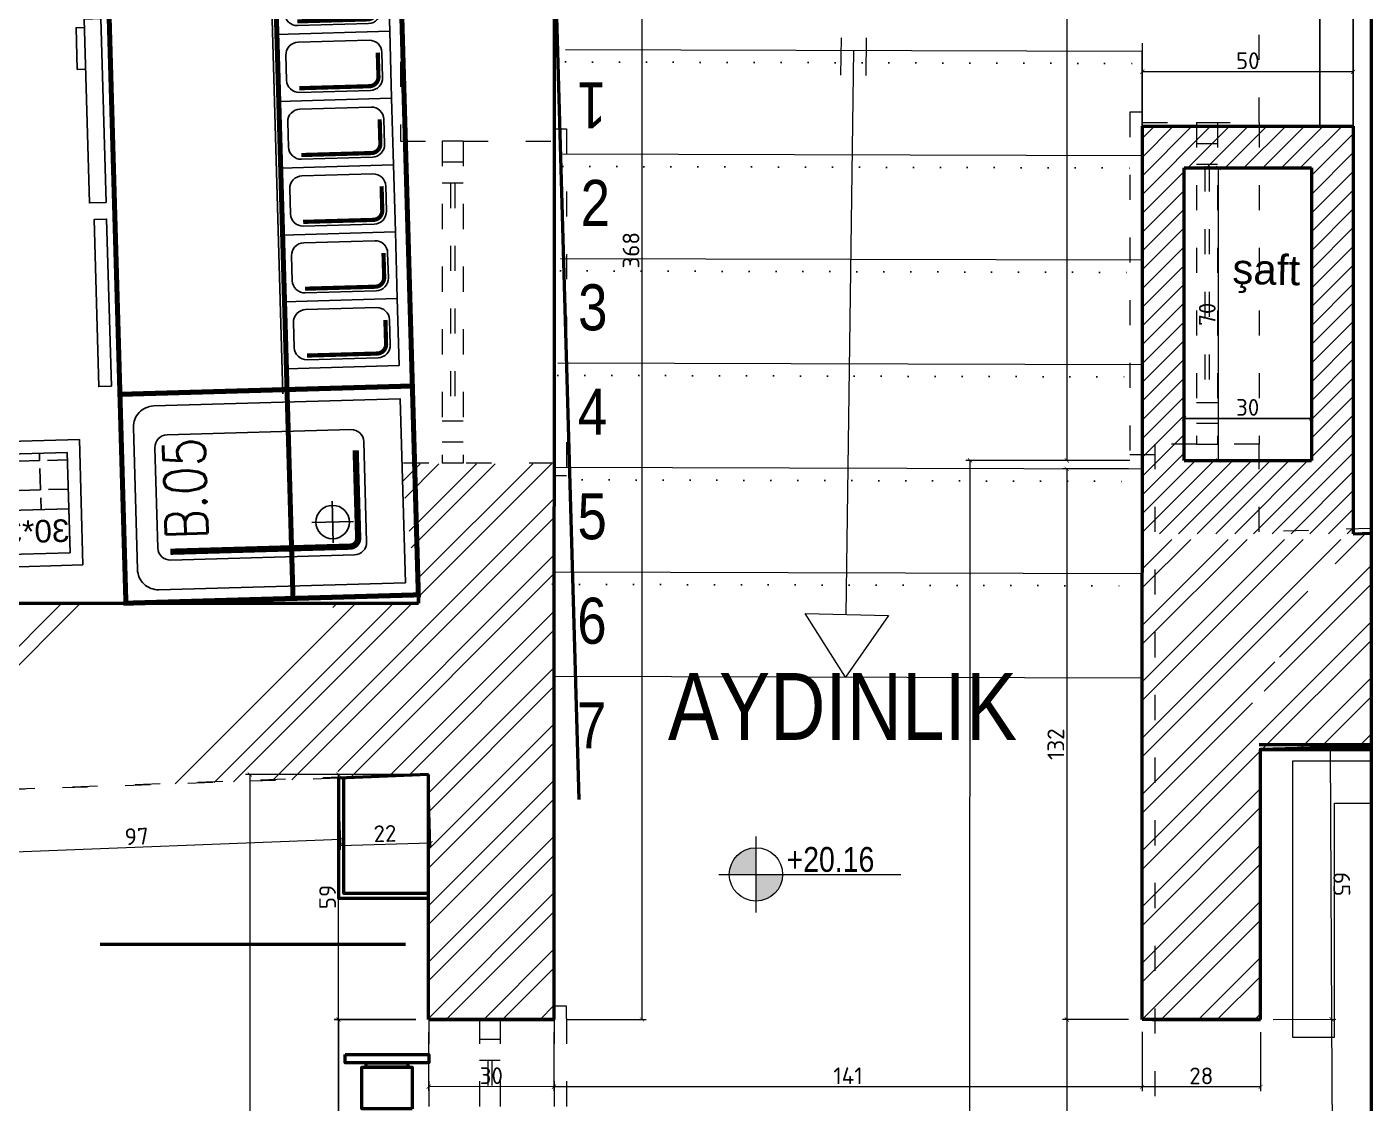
# Model space of a CAD drawing. Header units: inches. Extents: x -10121 to 9010, y 58067 to 62726.
# Drawn here: x -1639.7 to -1318, y 61288.9 to 61546.5 of the extents above; entities that cross this region are included whole.
import ezdxf
from ezdxf.enums import TextEntityAlignment as Align

# ---------------------------------------------------------------- set-up
doc = ezdxf.new("R2010")
doc.units = ezdxf.units.IN
for name, pattern in [('ACAD_ISO03W100', [30, 12, -18]), ('DOT', [6.35, 0, -6.35]), ('HIDDEN', [9.525, 6.35, -3.175])]:
    doc.linetypes.add(name, pattern=pattern)
for name, color, linetype in [('-DWG_ANA', 7, 'Continuous'), ('-DWG_ANA_1', 7, 'Continuous'), ('-DWG_DETAY1', 7, 'Continuous'), ('-DWG_DETAY2', 7, 'Continuous'), ('Kıtc-002 Çizgi', 7, 'Continuous'), ('Kıtc-028 Yer Izgarası', 252, 'Continuous'), ('NO', 7, 'Continuous'), ('NO-C', 7, 'Continuous'), ('PLAN', 9, 'Continuous')]:
    doc.layers.add(name, color=color, linetype=linetype)
for name, color, linetype, lineweight in [('A-DUVAR 0.20', 41, 'Continuous', 20), ('A-DUVAR 0.50', 40, 'Continuous', 50), ('A-MERDİ 0.18', 24, 'Continuous', 18), ('A-YAZI 0.09', 41, 'Continuous', 9), ('Auto-Duvar', 193, 'Continuous', 25), ('Auto-Olcu', 33, 'Continuous', 15), ('Auto-Silik', 251, 'Continuous', 5), ('Auto-Silik_Cizgiler', 47, 'Continuous', 9), ('Auto-SilikCizgiler', 251, 'Continuous', 9), ('Auto-Tefris', 32, 'Continuous', 9), ('IZLER', 62, 'DOT', 25), ('OLCU+KOT', 70, 'Continuous', 20), ('TEXT', 142, 'Continuous', 20)]:
    doc.layers.add(name, color=color, linetype=linetype, lineweight=lineweight)
doc.styles.add('1-20', font='isocpeur.ttf', dxfattribs={"height": 4})
doc.styles.add('ROMANS', font='romans.shx', dxfattribs={"width": 0.8})
doc.styles.get("Standard").update_dxf_attribs({"font": 'arial.ttf'})
doc.styles.add('STYLE1', font='technic_.ttf')
doc.linetypes.add('BATTING', pattern='A,0.0001,-0.1,[134,ltypeshp.shx,S=0.1,R=0,X=-0.1,Y=0],-0.2,[134,ltypeshp.shx,S=0.1,R=180,X=0.1,Y=0],-0.1', length=0.4001)
doc.dimstyles.new('ölçü 1_20', dxfattribs={"dimtxt": 4, "dimasz": 1, "dimexe": 1, "dimexo": 3, "dimtad": 1, "dimdec": 0, "dimtxsty": '1-20', "dimblk": 'ARCHTICK', "dimcen": 1.5, "dimclrd": 256, "dimclre": 256, "dimclrt": 256, "dimadec": 0, "dimazin": 0, "dimtfac": 1, "dimtdec": 0, "dimtmove": 0, "dimatfit": 3, "dimldrblk": 'ARCHTICK', "dimfxl": 1, "dimlwd": -1, "dimlwe": -1, "dimarcsym": 0})

# ---------------------------------------------------------------- blocks, each defined once
blk = doc.blocks.new('_ARCHTICK')
at = {"color": 0, "linetype": 'ByBlock', "const_width": 0.15}
blk.add_lwpolyline([(-0.5, -0.5), (0.5, 0.5)], dxfattribs=at)
blk = doc.blocks.new('*D89')
at = {"layer": 'Auto-Olcu', "ltscale": 5, "transparency": 16777216}
for p, q in [((-1359.79, 61512.69), (-1353.61, 61512.69)), ((-1354.61, 61512.69), (-1354.61, 61442.69)), ((-1359.8, 61442.69), (-1353.61, 61442.69))]:
    blk.add_line(p, q, dxfattribs=at)
at = {"layer": 'DEFPOINTS', "color": 0, "ltscale": 5, "transparency": 16777216}
for p in [(-1362.79, 61512.69, 0.43), (-1362.8, 61442.69, 0), (-1354.61, 61442.69)]:
    blk.add_point(p, dxfattribs=at)
at = {"layer": 'Auto-Olcu', "ltscale": 5, "transparency": 16777216}
for p, rotation in [((-1354.61, 61512.69), 89.99215612294563), ((-1354.61, 61442.69), 269.9921561229456)]:
    blk.add_blockref('_ARCHTICK', p, dxfattribs=dict(at, rotation=rotation))
at = {"layer": 'Auto-Olcu', "ltscale": 5, "transparency": 16777216, "insert": (-1357.24, 61477.69), "char_height": 4, "attachment_point": 5, "rotation": 89.9922, "style": '1-20'}
blk.add_mtext('70', dxfattribs=at)
blk = doc.blocks.new('*D131')
at = {"layer": 'Auto-Olcu', "ltscale": 5, "transparency": 16777216}
for p, q in [((-1341.8, 61373.5), (-1326.84, 61373.58)), ((-1327.84, 61373.57), (-1327.51, 61309.01)), ((-1341.48, 61308.94), (-1326.51, 61309.01))]:
    blk.add_line(p, q, dxfattribs=at)
at = {"layer": 'DEFPOINTS', "color": 0, "ltscale": 5, "transparency": 16777216}
for p in [(-1344.8, 61373.49), (-1344.48, 61308.92), (-1327.51, 61309.01)]:
    blk.add_point(p, dxfattribs=at)
at = {"layer": 'Auto-Olcu', "ltscale": 5, "transparency": 16777216}
for p, rotation in [((-1327.84, 61373.57), 90.28852393829712), ((-1327.51, 61309.01), 270.2885239382971)]:
    blk.add_blockref('_ARCHTICK', p, dxfattribs=dict(at, rotation=rotation))
at = {"layer": 'Auto-Olcu', "ltscale": 5, "transparency": 16777216, "insert": (-1325.05, 61341.3), "char_height": 4, "attachment_point": 5, "rotation": 270.2885, "style": '1-20'}
blk.add_mtext('65', dxfattribs=at)
blk = doc.blocks.new('*D132')
at = {"layer": 'Auto-Olcu', "ltscale": 5, "transparency": 16777216}
for p, q in [((-1341.48, 61308.94), (-1326.51, 61309.01)), ((-1327.51, 61309.01), (-1324.82, 60773.62)), ((-1341.48, 60773.53), (-1323.82, 60773.62))]:
    blk.add_line(p, q, dxfattribs=at)
at = {"layer": 'DEFPOINTS', "color": 0, "ltscale": 5, "transparency": 16777216}
for p in [(-1344.48, 61308.92), (-1344.48, 60773.52), (-1324.82, 60773.62)]:
    blk.add_point(p, dxfattribs=at)
at = {"layer": 'Auto-Olcu', "ltscale": 5, "transparency": 16777216}
for p, rotation in [((-1327.51, 61309.01), 90.28852393795597), ((-1324.82, 60773.62), 270.288523937956)]:
    blk.add_blockref('_ARCHTICK', p, dxfattribs=dict(at, rotation=rotation))
at = {"layer": 'Auto-Olcu', "ltscale": 5, "transparency": 16777216, "insert": (-1323.54, 61041.33), "char_height": 4, "attachment_point": 5, "rotation": 270.2885, "style": '1-20'}
blk.add_mtext('535', dxfattribs=at)
blk = doc.blocks.new('*D134')
at = {"layer": 'Auto-Olcu', "ltscale": 5, "transparency": 16777216}
for p, q in [((-1376.06, 61440.67), (-1391.85, 61440.67)), ((-1390.85, 61440.67), (-1390.85, 61308.92)), ((-1376.07, 61308.92), (-1391.85, 61308.92))]:
    blk.add_line(p, q, dxfattribs=at)
at = {"layer": 'DEFPOINTS', "color": 0, "ltscale": 5, "transparency": 16777216}
for p in [(-1373.06, 61440.67), (-1390.85, 61308.92), (-1373.07, 61308.92)]:
    blk.add_point(p, dxfattribs=at)
at = {"layer": 'Auto-Olcu', "ltscale": 5, "transparency": 16777216}
for p, rotation in [((-1390.85, 61440.67), 89.99893889221205), ((-1390.85, 61308.92), 269.998938892212)]:
    blk.add_blockref('_ARCHTICK', p, dxfattribs=dict(at, rotation=rotation))
at = {"layer": 'Auto-Olcu', "ltscale": 5, "transparency": 16777216, "insert": (-1393.47, 61374.8), "char_height": 4, "attachment_point": 5, "rotation": 89.9989, "style": '1-20'}
blk.add_mtext('132', dxfattribs=at)
blk = doc.blocks.new('*D135')
at = {"layer": 'Auto-Olcu', "ltscale": 5, "transparency": 16777216}
for p, q in [((-1376.07, 61308.92), (-1391.85, 61308.92)), ((-1390.85, 61308.92), (-1390.86, 60773.52)), ((-1375.84, 60773.52), (-1391.86, 60773.52))]:
    blk.add_line(p, q, dxfattribs=at)
at = {"layer": 'DEFPOINTS', "color": 0, "ltscale": 5, "transparency": 16777216}
for p in [(-1373.07, 61308.92), (-1390.86, 60773.52), (-1372.84, 60773.52)]:
    blk.add_point(p, dxfattribs=at)
at = {"layer": 'Auto-Olcu', "ltscale": 5, "transparency": 16777216}
for p, rotation in [((-1390.85, 61308.92), 89.99893889275977), ((-1390.86, 60773.52), 269.9989388927598)]:
    blk.add_blockref('_ARCHTICK', p, dxfattribs=dict(at, rotation=rotation))
at = {"layer": 'Auto-Olcu', "ltscale": 5, "transparency": 16777216, "insert": (-1393.48, 61041.22), "char_height": 4, "attachment_point": 5, "rotation": 89.9989, "style": '1-20'}
blk.add_mtext('535', dxfattribs=at)
blk = doc.blocks.new('*D137')
at = {"layer": 'Auto-Olcu', "ltscale": 5, "transparency": 16777216}
for p, q in [((-1375.8, 61442.69), (-1415, 61442.7)), ((-1414.04, 60716.36), (-1414, 61442.7)), ((-1375.84, 60716.36), (-1415.04, 60716.36))]:
    blk.add_line(p, q, dxfattribs=at)
at = {"layer": 'DEFPOINTS', "color": 0, "ltscale": 5, "transparency": 16777216}
for p in [(-1414, 61442.7), (-1372.8, 61442.69), (-1372.84, 60716.36)]:
    blk.add_point(p, dxfattribs=at)
at = {"layer": 'Auto-Olcu', "ltscale": 5, "transparency": 16777216}
for p, rotation in [((-1414, 61442.7), 89.99695626292811), ((-1414.04, 60716.36), 269.9969562629281)]:
    blk.add_blockref('_ARCHTICK', p, dxfattribs=dict(at, rotation=rotation))
at = {"layer": 'Auto-Olcu', "ltscale": 5, "transparency": 16777216, "insert": (-1416.64, 61079.53), "char_height": 4, "attachment_point": 5, "rotation": 89.997, "style": '1-20'}
blk.add_mtext('726', dxfattribs=at)
blk = doc.blocks.new('*D138')
at = {"layer": 'Auto-Olcu', "ltscale": 5, "transparency": 16777216}
for p, q in [((-1372.84, 61305.93), (-1372.84, 61291.8)), ((-1344.48, 61305.92), (-1344.48, 61291.79)), ((-1344.48, 61292.79), (-1372.84, 61292.8))]:
    blk.add_line(p, q, dxfattribs=at)
at = {"layer": 'DEFPOINTS', "color": 0, "ltscale": 5, "transparency": 16777216}
for p in [(-1372.84, 61308.93), (-1344.48, 61308.92), (-1372.84, 61292.8)]:
    blk.add_point(p, dxfattribs=at)
at = {"layer": 'Auto-Olcu', "ltscale": 5, "transparency": 16777216}
for p, rotation in [((-1372.84, 61292.8), 179.9834468725655), ((-1344.48, 61292.79), 359.9834468725655)]:
    blk.add_blockref('_ARCHTICK', p, dxfattribs=dict(at, rotation=rotation))
at = {"layer": 'Auto-Olcu', "ltscale": 5, "transparency": 16777216, "insert": (-1358.66, 61295.42), "char_height": 4, "attachment_point": 5, "rotation": 359.9834, "style": '1-20'}
blk.add_mtext('28', dxfattribs=at)
blk = doc.blocks.new('*D139')
at = {"layer": 'Auto-Olcu', "ltscale": 5, "transparency": 16777216}
for p, q in [((-1513.54, 61305.92), (-1513.54, 61291.84)), ((-1372.84, 61305.93), (-1372.84, 61291.8)), ((-1372.84, 61292.8), (-1513.54, 61292.84))]:
    blk.add_line(p, q, dxfattribs=at)
at = {"layer": 'DEFPOINTS', "color": 0, "ltscale": 5, "transparency": 16777216}
for p in [(-1513.54, 61308.92), (-1372.84, 61308.93), (-1513.54, 61292.84)]:
    blk.add_point(p, dxfattribs=at)
at = {"layer": 'Auto-Olcu', "ltscale": 5, "transparency": 16777216}
for p, rotation in [((-1513.54, 61292.84), 179.9834468720648), ((-1372.84, 61292.8), 359.9834468720648)]:
    blk.add_blockref('_ARCHTICK', p, dxfattribs=dict(at, rotation=rotation))
at = {"layer": 'Auto-Olcu', "ltscale": 5, "transparency": 16777216, "insert": (-1443.19, 61295.45), "char_height": 4, "attachment_point": 5, "rotation": 359.9834, "style": '1-20'}
blk.add_mtext('141', dxfattribs=at)
blk = doc.blocks.new('*D140')
at = {"layer": 'Auto-Olcu', "ltscale": 5, "transparency": 16777216}
for p, q in [((-1543.54, 61305.92), (-1543.54, 61291.85)), ((-1513.54, 61305.92), (-1513.54, 61291.84)), ((-1513.54, 61292.84), (-1543.54, 61292.85))]:
    blk.add_line(p, q, dxfattribs=at)
at = {"layer": 'DEFPOINTS', "color": 0, "ltscale": 5, "transparency": 16777216}
for p in [(-1543.54, 61308.92), (-1513.54, 61308.92), (-1543.54, 61292.85)]:
    blk.add_point(p, dxfattribs=at)
at = {"layer": 'Auto-Olcu', "ltscale": 5, "transparency": 16777216}
for p, rotation in [((-1543.54, 61292.85), 179.9834468720648), ((-1513.54, 61292.84), 359.9834468720648)]:
    blk.add_blockref('_ARCHTICK', p, dxfattribs=dict(at, rotation=rotation))
at = {"layer": 'Auto-Olcu', "ltscale": 5, "transparency": 16777216, "insert": (-1528.54, 61295.47), "char_height": 4, "attachment_point": 5, "rotation": 359.9834, "style": '1-20'}
blk.add_mtext('30', dxfattribs=at)
blk = doc.blocks.new('*D143')
at = {"layer": 'Auto-Olcu', "ltscale": 5, "transparency": 16777216}
for p, q in [((-1546.54, 61367.55), (-1566.1, 61367.55)), ((-1565.1, 61308.92), (-1565.1, 61367.55)), ((-1546.6, 61308.92), (-1566.1, 61308.92))]:
    blk.add_line(p, q, dxfattribs=at)
at = {"layer": 'DEFPOINTS', "color": 0, "ltscale": 5, "transparency": 16777216}
for p in [(-1565.1, 61367.55), (-1543.54, 61367.55), (-1543.6, 61308.92)]:
    blk.add_point(p, dxfattribs=at)
at = {"layer": 'Auto-Olcu', "ltscale": 5, "transparency": 16777216}
for p, rotation in [((-1565.1, 61367.55), 90), ((-1565.1, 61308.92), 270)]:
    blk.add_blockref('_ARCHTICK', p, dxfattribs=dict(at, rotation=rotation))
at = {"layer": 'Auto-Olcu', "ltscale": 5, "transparency": 16777216, "insert": (-1567.72, 61338.24), "char_height": 4, "attachment_point": 5, "rotation": 90, "style": '1-20'}
blk.add_mtext('59', dxfattribs=at)
blk = doc.blocks.new('*D144')
at = {"layer": 'Auto-Olcu', "ltscale": 5, "transparency": 16777216}
for p, q in [((-1546.54, 61367.55), (-1587.34, 61367.55)), ((-1586.34, 61367.55), (-1586.34, 60660.02)), ((-1546.98, 60660.02), (-1587.34, 60660.02))]:
    blk.add_line(p, q, dxfattribs=at)
at = {"layer": 'DEFPOINTS', "color": 0, "ltscale": 5, "transparency": 16777216}
for p in [(-1543.54, 61367.55), (-1586.34, 60660.02), (-1543.98, 60660.02)]:
    blk.add_point(p, dxfattribs=at)
at = {"layer": 'Auto-Olcu', "ltscale": 5, "transparency": 16777216}
for p, rotation in [((-1586.34, 61367.55), 90), ((-1586.34, 60660.02), 270)]:
    blk.add_blockref('_ARCHTICK', p, dxfattribs=dict(at, rotation=rotation))
at = {"layer": 'Auto-Olcu', "ltscale": 5, "transparency": 16777216, "insert": (-1588.96, 61013.78), "char_height": 4, "attachment_point": 5, "rotation": 90, "style": '1-20'}
blk.add_mtext('708', dxfattribs=at)
blk = doc.blocks.new('*D145')
at = {"layer": 'Auto-Olcu', "ltscale": 5, "transparency": 16777216}
for p, q in [((-1543.45, 61364.55), (-1543.05, 61350.09)), ((-1565.12, 61363.94), (-1564.72, 61349.48)), ((-1543.08, 61351.09), (-1564.74, 61350.48))]:
    blk.add_line(p, q, dxfattribs=at)
at = {"layer": 'DEFPOINTS', "color": 0, "ltscale": 5, "transparency": 16777216}
for p in [(-1543.54, 61367.55), (-1565.2, 61366.94), (-1564.74, 61350.48)]:
    blk.add_point(p, dxfattribs=at)
at = {"layer": 'Auto-Olcu', "ltscale": 5, "transparency": 16777216}
for p, rotation in [((-1543.08, 61351.09), 1.603027671456676), ((-1564.74, 61350.48), 181.6030276714567)]:
    blk.add_blockref('_ARCHTICK', p, dxfattribs=dict(at, rotation=rotation))
at = {"layer": 'Auto-Olcu', "ltscale": 5, "transparency": 16777216, "insert": (-1553.98, 61353.41), "char_height": 4, "attachment_point": 5, "rotation": 1.603, "style": '1-20'}
blk.add_mtext('22', dxfattribs=at)
blk = doc.blocks.new('*D146')
at = {"layer": 'Auto-Olcu', "ltscale": 5, "transparency": 16777216}
for p, q in [((-1565.09, 61363.94), (-1564.59, 61350.96)), ((-1662.4, 61360.22), (-1661.9, 61347.24)), ((-1564.63, 61351.96), (-1661.94, 61348.24))]:
    blk.add_line(p, q, dxfattribs=at)
at = {"layer": 'DEFPOINTS', "color": 0, "ltscale": 5, "transparency": 16777216}
for p in [(-1565.2, 61366.94), (-1662.52, 61363.22), (-1661.94, 61348.24)]:
    blk.add_point(p, dxfattribs=at)
at = {"layer": 'Auto-Olcu', "ltscale": 5, "transparency": 16777216}
for p, rotation in [((-1564.63, 61351.96), 2.1900749773088), ((-1661.94, 61348.24), 182.1900749773088)]:
    blk.add_blockref('_ARCHTICK', p, dxfattribs=dict(at, rotation=rotation))
at = {"layer": 'Auto-Olcu', "ltscale": 5, "transparency": 16777216, "insert": (-1613.39, 61352.72), "char_height": 4, "attachment_point": 5, "rotation": 2.1901, "style": '1-20'}
blk.add_mtext('97', dxfattribs=at)
blk = doc.blocks.new('*D251')
at = {"layer": 'Auto-Olcu', "ltscale": 5, "transparency": 16777216}
for p, q in [((-1510.54, 61677.08), (-1491.5, 61677.08)), ((-1492.5, 61677.08), (-1492.5, 61308.92)), ((-1510.54, 61308.92), (-1491.5, 61308.92))]:
    blk.add_line(p, q, dxfattribs=at)
at = {"layer": 'DEFPOINTS', "color": 0, "ltscale": 5, "transparency": 16777216}
for p in [(-1513.54, 61677.08), (-1513.54, 61308.92), (-1492.5, 61308.92)]:
    blk.add_point(p, dxfattribs=at)
at = {"layer": 'Auto-Olcu', "ltscale": 5, "transparency": 16777216}
for p, rotation in [((-1492.5, 61677.08), 90), ((-1492.5, 61308.92), 270)]:
    blk.add_blockref('_ARCHTICK', p, dxfattribs=dict(at, rotation=rotation))
at = {"layer": 'Auto-Olcu', "ltscale": 5, "transparency": 16777216, "insert": (-1495.12, 61493), "char_height": 4, "attachment_point": 5, "rotation": 90, "style": '1-20'}
blk.add_mtext('368', dxfattribs=at)
blk = doc.blocks.new('*D256')
at = {"layer": 'Auto-Olcu', "ltscale": 5, "transparency": 16777216}
for p, q in [((-1375.8, 61692.32), (-1391.85, 61692.32)), ((-1390.85, 61692.32), (-1390.85, 61442.69)), ((-1375.8, 61442.69), (-1391.85, 61442.69))]:
    blk.add_line(p, q, dxfattribs=at)
at = {"layer": 'DEFPOINTS', "color": 0, "ltscale": 5, "transparency": 16777216}
for p in [(-1372.8, 61692.32), (-1390.85, 61442.69), (-1372.8, 61442.69)]:
    blk.add_point(p, dxfattribs=at)
at = {"layer": 'Auto-Olcu', "ltscale": 5, "transparency": 16777216}
for p, rotation in [((-1390.85, 61692.32), 90.00127019456967), ((-1390.85, 61442.69), 270.0012701945697)]:
    blk.add_blockref('_ARCHTICK', p, dxfattribs=dict(at, rotation=rotation))
at = {"layer": 'Auto-Olcu', "ltscale": 5, "transparency": 16777216, "insert": (-1388.23, 61567.51), "char_height": 4, "attachment_point": 5, "rotation": 270.0013, "style": '1-20'}
blk.add_mtext('250', dxfattribs=at)
blk = doc.blocks.new('*D276')
at = {"layer": 'Auto-Olcu', "ltscale": 5, "transparency": 16777216}
for p, q in [((-1372.77, 61525.69), (-1372.77, 61536.73)), ((-1322.32, 61535.71), (-1372.77, 61535.73)), ((-1322.32, 61525.67), (-1322.32, 61536.71))]:
    blk.add_line(p, q, dxfattribs=at)
at = {"layer": 'DEFPOINTS', "color": 0, "ltscale": 5, "transparency": 16777216}
for p in [(-1372.77, 61535.73), (-1372.77, 61522.69), (-1322.32, 61522.67)]:
    blk.add_point(p, dxfattribs=at)
at = {"layer": 'Auto-Olcu', "ltscale": 5, "transparency": 16777216}
for p, rotation in [((-1372.77, 61535.73), 179.983446872612), ((-1322.32, 61535.71), 359.983446872612)]:
    blk.add_blockref('_ARCHTICK', p, dxfattribs=dict(at, rotation=rotation))
at = {"layer": 'Auto-Olcu', "ltscale": 5, "transparency": 16777216, "insert": (-1347.54, 61538.35), "char_height": 4, "attachment_point": 5, "rotation": 359.9834, "style": '1-20'}
blk.add_mtext('50', dxfattribs=at)
blk = doc.blocks.new('*D290')
at = {"layer": 'Auto-Olcu', "ltscale": 5, "transparency": 16777216}
for p, q in [((-1543.54, 61305.92), (-1543.54, 61291.85)), ((-1513.54, 61305.92), (-1513.54, 61291.84)), ((-1513.54, 61292.84), (-1543.54, 61292.85))]:
    blk.add_line(p, q, dxfattribs=at)
at = {"layer": 'DEFPOINTS', "color": 0, "ltscale": 5, "transparency": 16777216}
for p in [(-1543.54, 61308.92), (-1513.54, 61308.92), (-1543.54, 61292.85)]:
    blk.add_point(p, dxfattribs=at)
at = {"layer": 'Auto-Olcu', "ltscale": 5, "transparency": 16777216}
for p, rotation in [((-1543.54, 61292.85), 179.9834468712311), ((-1513.54, 61292.84), 359.983446871231)]:
    blk.add_blockref('_ARCHTICK', p, dxfattribs=dict(at, rotation=rotation))
at = {"layer": 'Auto-Olcu', "ltscale": 5, "transparency": 16777216, "insert": (-1528.54, 61295.47), "char_height": 4, "attachment_point": 5, "rotation": 359.9834, "style": '1-20'}
blk.add_mtext('30', dxfattribs=at)
blk = doc.blocks.new('*D291')
at = {"layer": 'Auto-Olcu', "ltscale": 5, "transparency": 16777216}
for p, q in [((-1546.54, 61367.55), (-1566.1, 61367.55)), ((-1565.1, 61308.92), (-1565.1, 61367.55)), ((-1546.6, 61308.92), (-1566.1, 61308.92))]:
    blk.add_line(p, q, dxfattribs=at)
at = {"layer": 'DEFPOINTS', "color": 0, "ltscale": 5, "transparency": 16777216}
for p in [(-1565.1, 61367.55), (-1543.54, 61367.55), (-1543.6, 61308.92)]:
    blk.add_point(p, dxfattribs=at)
at = {"layer": 'Auto-Olcu', "ltscale": 5, "transparency": 16777216}
for p, rotation in [((-1565.1, 61367.55), 90), ((-1565.1, 61308.92), 270)]:
    blk.add_blockref('_ARCHTICK', p, dxfattribs=dict(at, rotation=rotation))
at = {"layer": 'Auto-Olcu', "ltscale": 5, "transparency": 16777216, "insert": (-1567.72, 61338.24), "char_height": 4, "attachment_point": 5, "rotation": 90, "style": '1-20'}
blk.add_mtext('59', dxfattribs=at)
blk = doc.blocks.new('*D292')
at = {"layer": 'Auto-Olcu', "ltscale": 5, "transparency": 16777216}
for p, q in [((-1543.45, 61364.55), (-1543.05, 61350.09)), ((-1565.12, 61363.94), (-1564.72, 61349.48)), ((-1543.08, 61351.09), (-1564.74, 61350.48))]:
    blk.add_line(p, q, dxfattribs=at)
at = {"layer": 'DEFPOINTS', "color": 0, "ltscale": 5, "transparency": 16777216}
for p in [(-1543.54, 61367.55), (-1565.2, 61366.94), (-1564.74, 61350.48)]:
    blk.add_point(p, dxfattribs=at)
at = {"layer": 'Auto-Olcu', "ltscale": 5, "transparency": 16777216}
for p, rotation in [((-1543.08, 61351.09), 1.603027671460993), ((-1564.74, 61350.48), 181.603027671461)]:
    blk.add_blockref('_ARCHTICK', p, dxfattribs=dict(at, rotation=rotation))
at = {"layer": 'Auto-Olcu', "ltscale": 5, "transparency": 16777216, "insert": (-1553.98, 61353.41), "char_height": 4, "attachment_point": 5, "rotation": 1.603, "style": '1-20'}
blk.add_mtext('22', dxfattribs=at)
blk = doc.blocks.new('*D293')
at = {"layer": 'Auto-Olcu', "ltscale": 5, "transparency": 16777216}
for p, q in [((-1565.09, 61363.94), (-1564.59, 61350.96)), ((-1662.4, 61360.22), (-1661.9, 61347.24)), ((-1564.63, 61351.96), (-1661.94, 61348.24))]:
    blk.add_line(p, q, dxfattribs=at)
at = {"layer": 'DEFPOINTS', "color": 0, "ltscale": 5, "transparency": 16777216}
for p in [(-1565.2, 61366.94), (-1662.52, 61363.22), (-1661.94, 61348.24)]:
    blk.add_point(p, dxfattribs=at)
at = {"layer": 'Auto-Olcu', "ltscale": 5, "transparency": 16777216}
for p, rotation in [((-1564.63, 61351.96), 2.190074977290335), ((-1661.94, 61348.24), 182.1900749772904)]:
    blk.add_blockref('_ARCHTICK', p, dxfattribs=dict(at, rotation=rotation))
at = {"layer": 'Auto-Olcu', "ltscale": 5, "transparency": 16777216, "insert": (-1613.39, 61352.72), "char_height": 4, "attachment_point": 5, "rotation": 2.1901, "style": '1-20'}
blk.add_mtext('97', dxfattribs=at)
blk = doc.blocks.new('mghh')
at = {"layer": 'A-DUVAR 0.50'}
for points in [[(-66467.04, 54547.04), (-66467.04, 54567.04), (-66465.04, 54567.04), (-66465.04, 54547.04)], [(-66465.04, 54552.04), (-66465.04, 54562.04), (-66464.04, 54562.04), (-66464.04, 54552.04)], [(-66454.04, 54563.04), (-66454.04, 54551.04), (-66464.04, 54551.04), (-66464.04, 54563.04)]]:
    blk.add_lwpolyline(points, close=True, dxfattribs=at)
blk = doc.blocks.new('T_140')
at = {"layer": '-DWG_ANA', "color": 0, "const_width": 1.2}
blk.add_lwpolyline([(0, 0), (140, 0), (140, -70), (0, -70)], close=True, dxfattribs=at)
blk = doc.blocks.new('GN14')
at = {"layer": '-DWG_DETAY1', "color": 0}
blk.add_lwpolyline([(0, 0), (0, -27), (16, -27), (16, 0)], close=True, dxfattribs=at)
blk.add_lwpolyline([(14, -5), (14, -22, -0.414214), (11, -25), (5, -25, -0.414214), (2, -22), (2, -5, -0.414214), (5, -2), (11, -2, -0.414214)], format="xyb", close=True, dxfattribs=at)
at = {"layer": '-DWG_DETAY1', "color": 0, "const_width": 1}
blk.add_lwpolyline([(5, -3), (10.8, -3, -0.414214), (13, -5.2), (13, -22)], format="xyb", dxfattribs=at)
blk = doc.blocks.new('A$C16A674B4')
at = {"layer": '-DWG_DETAY1', "color": 0}
for points in [[(6, 138.6), (3, 138.6), (3, 98.6), (6, 98.6)], [(6, 94.6), (2, 94.6), (2, 50.6), (6, 50.6)], [(6, 46.6), (2, 46.6), (2, 2.6), (6, 2.6)]]:
    blk.add_lwpolyline(points, close=True, dxfattribs=at)
at = {"layer": '-DWG_DETAY2', "color": 0}
for points in [[(2, 62.6), (0, 62.6), (0, 52.6), (2, 52.6)], [(2, 44.6), (0, 44.6), (0, 34.6), (2, 34.6)]]:
    blk.add_lwpolyline(points, dxfattribs=at)
at = {"layer": 'PLAN', "color": 0, "linetype": 'Continuous'}
blk.add_lwpolyline([(47, 1.6), (47, 141.6)], dxfattribs=at)
at = {"layer": '-DWG_ANA', "color": 0, "extrusion": (0, 0, -1), "zscale": -1, "rotation": 90}
blk.add_blockref('T_140', (-78, 0.6), dxfattribs=at)
at = {"layer": 'PLAN', "color": 0, "extrusion": (0, 0, -1), "zscale": -1, "rotation": 90}
for p in [(-75, 119.6), (-75, 103.6), (-75, 87.6), (-75, 71.6), (-75, 55.6), (-75, 39.6), (-75, 23.6), (-75, 7.6)]:
    blk.add_blockref('GN14', p, dxfattribs=at)
at = {"layer": 'NO', "linetype": 'Continuous', "style": 'ROMANS', "width": 0.8}
blk.add_attdef('NO', text='', height=10, rotation=270, dxfattribs=at).set_placement((24.39, 23.79), align=Align.MIDDLE)
blk = doc.blocks.new('A$C42C44838')
at = {"layer": '-DWG_ANA', "color": 0, "const_width": 1.2}
blk.add_lwpolyline([(70.6, 0.6), (0.6, 0.6), (0.6, 50.6), (70.6, 50.6)], close=True, dxfattribs=at)
at = {"layer": '-DWG_DETAY1', "color": 0, "linetype": 'Continuous'}
blk.add_lwpolyline([(62.6, 3.6), (3.6, 3.6), (3.6, 47.6), (62.6, 47.6, -0.414214), (67.6, 42.6), (67.6, 8.6, -0.414214)], format="xyb", close=True, dxfattribs=at)
at = {"layer": '-DWG_DETAY1', "color": 0}
blk.add_lwpolyline([(12.6, 13.6), (12.6, 37.6, -0.414214), (15.6, 40.6), (59.6, 40.6, -0.414214), (62.6, 37.6), (62.6, 13.6, -0.414214), (59.6, 10.6), (15.6, 10.6, -0.414214)], format="xyb", close=True, dxfattribs=at)
at = {"layer": '-DWG_DETAY2', "color": 0, "const_width": 1.5}
blk.add_lwpolyline([(14.6, 35.6), (14.6, 14.6, 0.414214), (16.6, 12.6), (59.6, 12.6)], format="xyb", dxfattribs=at)
at = {"layer": '-DWG_DETAY2', "color": 0}
for points in [[(20.6, 13.6), (20.6, 23.6)], [(15.6, 18.6), (25.6, 18.6)]]:
    blk.add_lwpolyline(points, dxfattribs=at)
blk.add_circle((20.6, 18.6), 4, dxfattribs=at)
at = {"layer": 'NO', "linetype": 'Continuous', "style": 'ROMANS', "width": 0.8}
blk.add_attdef('NO', text='', height=10, rotation=90, dxfattribs=at).set_placement((55.6, 27.6), align=Align.MIDDLE)
blk = doc.blocks.new('RRN193')
at = {"layer": '-DWG_ANA_1', "color": 0, "const_width": 1.2}
blk.add_lwpolyline([(0, -30), (0, 0), (190, 0), (190, -30)], close=True, dxfattribs=at)
at = {"layer": 'NO-C', "color": 0}
blk.add_lwpolyline([(155, -9), (185, -9), (185, -25), (155, -25)], close=True, dxfattribs=at)
at = {"layer": 'NO', "linetype": 'Continuous', "style": 'ROMANS', "width": 0.8}
blk.add_attdef('NO', text='', height=10, dxfattribs=at).set_placement((170, -17), align=Align.MIDDLE)
blk = doc.blocks.new('A$C1AAB3821')
at = {"layer": 'Kıtc-028 Yer Izgarası'}
for p, q in [((30, 30), (0, 30)), ((0, 30), (0, 0)), ((30, 0), (30, 30)), ((27, 27), (3, 27)), ((3, 27), (3, 3)), ((9.65, 25.24), (9.65, 27)), ((16.63, 25.24), (16.63, 27)), ((23.62, 25.24), (23.62, 27)), ((27, 3), (27, 27)), ((3, 25.24), (7.74, 25.24)), ((9.65, 25.24), (14.73, 25.24)), ((9.65, 18.25), (9.65, 23.33)), ((16.63, 25.24), (21.71, 25.24)), ((16.63, 18.25), (16.63, 23.33)), ((23.62, 25.24), (27, 25.24)), ((23.62, 18.25), (23.62, 23.33)), ((3, 18.25), (7.74, 18.25)), ((9.65, 18.25), (14.73, 18.25)), ((9.65, 13.5), (9.65, 16.35)), ((16.63, 18.25), (21.71, 18.25)), ((16.63, 13.5), (16.63, 16.35)), ((23.62, 18.25), (27, 18.25)), ((23.62, 13.5), (23.62, 16.35)), ((27, 13.5), (3, 13.5)), ((3, 13.5), (3, 3)), ((27, 3), (27, 13.5)), ((0, 0), (30, 0)), ((3, 3), (27, 3)), ((3, 3), (27, 3))]:
    blk.add_line(p, q, dxfattribs=at)
blk.add_text('30*30', height=5.4, dxfattribs=at).set_placement((3, 5.64))

msp = doc.modelspace()

# ---------------------------------------------------------------- hatches: boundary and pattern name
at = {"layer": 'Auto-Silik_Cizgiler'}
h = msp.add_hatch(dxfattribs=at)
h.set_pattern_fill('ANSI31', color=256)
h.set_pattern_definition([(45, (30908.4962, -4133.1194), (-2.24506403, 2.24506403), [])])
h.paths.add_polyline_path([(-1372.77, 61522.67), (-1322.32, 61522.67), (-1322.32, 61425.16), (-1372.77, 61425.16)])
h.paths.add_polyline_path([(-1362.8, 61442.69), (-1362.8, 61512.69), (-1332.32, 61512.69), (-1332.32, 61442.69)])
h = msp.add_hatch(dxfattribs=at)
h.set_pattern_fill('ANSI32', color=256)
h.set_pattern_definition([(45, (30432.413, 976.715), (-6.7351921, 6.7351921), []), (45, (30436.903, 976.715), (-6.7351921, 6.7351921), [])])
h.paths.add_polyline_path([(-1346.47, 61384.76), (-1345.08, 61383.44), (-1336.52, 61407.17), (-1322.32, 61425.16)], flags=16)
h.paths.add_polyline_path([(-1318.03, 61374.22), (-1318.03, 61425.31), (-1322.32, 61425.16), (-1322.32, 61423.81), (-1372.8, 61423.81), (-1372.84, 61308.92), (-1344.48, 61309.07), (-1344.8, 61373.49)])
at = {"layer": 'OLCU+KOT'}
h = msp.add_hatch(color=256, dxfattribs=at)
h.paths.add_polyline_path([(-1465.21, 61350, 0.414214), (-1471.59, 61343.63), (-1465.21, 61343.63)])
h.paths.add_polyline_path([(-1458.83, 61343.63), (-1465.21, 61343.63), (-1465.21, 61337.25, 0.414214)])

# ---------------------------------------------------------------- linework, layer by layer
at = {"layer": 'A-DUVAR 0.20', "linetype": 'ACAD_ISO03W100', "ltscale": 0.5}
msp.add_line((-1565.2, 61366.68), (-1662.52, 61363.22), dxfattribs=at)
at = {"layer": 'A-DUVAR 0.50'}
for p, q in [((-1318.03, 62198.05), (-1318.03, 60399.84)), ((-1513.52, 61645.08), (-1513.54, 61308.92)), ((-1372.84, 61308.92), (-1372.77, 61522.67)), ((-1322.32, 61425.16), (-1318.03, 61425.31)), ((-1344.8, 61374.69), (-1318.03, 61374.69)), ((-1318.03, 61374.22), (-1344.48, 61373.5)), ((-1344.8, 61373.49), (-1318.03, 61373.49)), ((-1344.48, 61308.92), (-1344.48, 61373.5)), ((-1543.54, 61367.55), (-1565.2, 61366.68)), ((-1543.54, 61308.92), (-1543.54, 61367.55)), ((-1513.54, 61308.92), (-1543.54, 61308.92)), ((-1543.52, 61308.92), (-1513.54, 61308.92)), ((-1344.48, 61308.92), (-1372.84, 61308.92)), ((-1370.41, 61308.92), (-1344.48, 61308.92))]:
    msp.add_line(p, q, dxfattribs=at)
at = {"layer": 'A-DUVAR 0.50', "color": 0}
for p, q in [((-1517.37, 61704.08), (-1507.58, 61361.53)), ((-1545.94, 61408.53), (-1553.97, 61689.66)), ((-1553.97, 61689.66), (-1545.94, 61408.53)), ((-1797.94, 61408.53), (-1545.94, 61408.53))]:
    msp.add_line(p, q, dxfattribs=at)
at = {"layer": 'A-DUVAR 0.50', "extrusion": (0.000323711, -0.006118, 0.999981)}
for p, q in [((-1362.8, 61442.69, 0), (-1362.79, 61512.69, 0.43)), ((-1362.79, 61512.69, 0.43), (-1332.32, 61512.69, 0.42)), ((-1332.32, 61512.69, 0.42), (-1332.33, 61442.69, -0.01)), ((-1362.8, 61442.69, 0), (-1332.33, 61442.69, -0.01))]:
    msp.add_line(p, q, dxfattribs=at)
at = {"layer": 'A-DUVAR 0.50'}
for points in [[(-1372.77, 61522.67), (-1322.32, 61522.67)], [(-1565.1, 61366.68), (-1565.1, 61337.95), (-1543.54, 61337.95)], [(-1563.9, 61366.68), (-1563.9, 61339.15), (-1543.54, 61339.15)]]:
    msp.add_lwpolyline(points, dxfattribs=at)
at = {"layer": 'A-DUVAR 0.50', "elevation": 0.42}
msp.add_lwpolyline([(-1322.32, 61522.67), (-1322.32, 61425.16)], dxfattribs=at)
at = {"layer": 'A-DUVAR 0.50', "linetype": 'BATTING', "ltscale": 15}
msp.add_lwpolyline([(-1622.13, 61326.96), (-1549.05, 61326.96)], dxfattribs=at)
at = {"layer": 'A-MERDİ 0.18'}
msp.add_line((-1372.8, 61423.51), (-1372.79, 61540.67), dxfattribs=at)
for points in [[(-1510.78, 61541.05), (-1372.79, 61540.67)], [(-1444.87, 61534.87), (-1444.74, 61543.87)], [(-1438.87, 61534.85), (-1438.74, 61543.85)], [(-1443.63, 61405.87), (-1441.78, 61540.86)], [(-1511.4, 61516.05), (-1372.86, 61515.67)], [(-1512.01, 61491.06), (-1372.93, 61490.67)], [(-1512.62, 61466.06), (-1372.99, 61465.67)], [(-1513.24, 61441.06), (-1373.06, 61440.67)], [(-1513.85, 61416.06), (-1373.13, 61415.67)], [(-1443.83, 61390.87), (-1453.46, 61406.11), (-1433.47, 61405.62), (-1443.83, 61390.87)], [(-1513.54, 61391.06), (-1372.81, 61390.67)]]:
    msp.add_lwpolyline(points, dxfattribs=at)
at = {"layer": 'Auto-Duvar'}
msp.add_line((-1322.3, 61425.16), (-1322.3, 61569.68), dxfattribs=at)
for points in [[(-1318.03, 61577.68), (-1330.3, 61577.68), (-1330.3, 61522.67)], [(-1318.03, 61569.68), (-1322.3, 61569.68), (-1322.3, 61522.67)]]:
    msp.add_lwpolyline(points, dxfattribs=at)
at = {"layer": 'Auto-Silik', "linetype": 'HIDDEN'}
msp.add_lwpolyline([(-1372.84, 61308.92), (-1368.84, 61308.92)], dxfattribs=at)
at = {"layer": 'Auto-Silik_Cizgiler'}
for p, q in [((-1549.75, 61437.68), (-1545.55, 61441.89)), ((-1549.23, 61433.71), (-1541.06, 61441.89)), ((-1548.2, 61425.77), (-1532.08, 61441.89)), ((-1547.68, 61421.8), (-1527.59, 61441.89)), ((-1546.64, 61413.86), (-1518.61, 61441.89)), ((-1546.12, 61409.89), (-1514.12, 61441.89)), ((-1580.91, 61366.12), (-1513.54, 61433.49)), ((-1576.25, 61366.28), (-1513.54, 61429)), ((-1565.27, 61368.29), (-1513.54, 61420.02)), ((-1562.21, 61366.85), (-1513.54, 61415.53)), ((-1676.57, 61363.27), (-1631.31, 61408.53)), ((-1671.96, 61363.39), (-1626.82, 61408.53)), ((-1604.18, 61365.29), (-1560.94, 61408.53)), ((-1594.87, 61365.62), (-1551.96, 61408.53)), ((-1590.22, 61365.79), (-1547.47, 61408.53)), ((-1566.48, 61407.49), (-1565.43, 61408.53)), ((-1552.88, 61367.21), (-1513.54, 61406.55)), ((-1548.21, 61367.38), (-1513.54, 61402.06)), ((-1543.58, 61363.04), (-1513.54, 61393.08)), ((-1543.57, 61358.55), (-1513.54, 61388.59)), ((-1543.57, 61349.58), (-1513.54, 61379.61)), ((-1543.56, 61345.09), (-1513.54, 61375.12)), ((-1543.56, 61336.12), (-1513.54, 61366.14)), ((-1543.55, 61331.63), (-1513.54, 61361.65)), ((-1543.55, 61322.66), (-1513.54, 61352.67)), ((-1543.54, 61318.17), (-1513.54, 61348.17)), ((-1543.54, 61309.19), (-1513.54, 61339.19)), ((-1539.32, 61308.92), (-1513.54, 61334.7)), ((-1530.34, 61308.92), (-1513.54, 61325.72)), ((-1525.85, 61308.92), (-1513.54, 61321.23)), ((-1516.87, 61308.92), (-1513.54, 61312.25))]:
    msp.add_line(p, q, dxfattribs=at)
at = {"layer": 'Auto-SilikCizgiler', "color": 1, "linetype": 'ACAD_ISO03W100', "ltscale": 0.5, "true_color": 0xe60000}
for p, q in [((-1372.78, 61572.58), (-1372.78, 61523.58)), ((-1344.78, 61523.58), (-1344.78, 61572.58)), ((-1372.78, 61526.08), (-1375.78, 61526.08)), ((-1372.78, 61526.08), (-1375.78, 61526.08)), ((-1372.78, 61523.58), (-1344.78, 61523.58)), ((-1372.78, 61523.58), (-1344.78, 61523.58)), ((-1369.78, 61446.58), (-1369.78, 61123.79)), ((-1344.78, 61446.58), (-1369.78, 61446.58)), ((-1344.78, 61425.58), (-1344.78, 61446.58)), ((-1513.52, 61442.08), (-1550.28, 61442.08)), ((-1369.78, 61444.08), (-1375.78, 61444.08)), ((-1318.03, 61426.45), (-1344.78, 61425.58)), ((-1510.52, 61312.12), (-1513.52, 61312.12)), ((-1510.52, 61309.12), (-1510.52, 61312.12)), ((-1543.52, 61309.12), (-1543.52, 61195.12)), ((-1543.52, 61309.12), (-1513.52, 61309.12)), ((-1531.4, 61309.12), (-1531.4, 61195.12)), ((-1526.4, 61309.12), (-1526.4, 61195.12)), ((-1513.52, 61309.12), (-1513.52, 61195.12)), ((-1510.52, 61309.12), (-1510.52, 61195.12)), ((-1529.4, 61299.12), (-1529.4, 61205.12)), ((-1528.4, 61299.12), (-1528.4, 61205.12))]:
    msp.add_line(p, q, dxfattribs=at)
for points in [[(-1513.52, 61568.08), (-1550.28, 61568.08), (-1550.28, 61519.08), (-1513.52, 61519.08)], [(-1513.52, 61568.08), (-1550.28, 61568.08), (-1550.28, 61519.08), (-1513.52, 61519.08)], [(-1513.52, 61519.08), (-1513.52, 61568.08)], [(-1375.78, 61526.08), (-1375.78, 61446.58)], [(-1375.78, 61526.08), (-1375.78, 61444.08)], [(-1513.52, 61522.08), (-1510.52, 61522.08)], [(-1513.52, 61522.08), (-1510.52, 61522.08)], [(-1510.52, 61522.08), (-1510.52, 61439.08)], [(-1510.52, 61522.08), (-1510.52, 61439.08)], [(-1372.78, 61523.58), (-1372.78, 61446.58)], [(-1372.78, 61523.58), (-1372.78, 61446.58)], [(-1359.78, 61523.58), (-1359.78, 61446.58)], [(-1359.78, 61523.58), (-1354.78, 61523.58)], [(-1359.78, 61523.58), (-1359.78, 61446.58)], [(-1359.78, 61523.58), (-1354.78, 61523.58)], [(-1354.78, 61523.58), (-1354.78, 61446.58)], [(-1354.78, 61523.58), (-1354.78, 61446.58)], [(-1344.78, 61523.58), (-1344.78, 61446.58)], [(-1344.78, 61523.58), (-1344.78, 61446.58)], [(-1540.28, 61519.08), (-1540.28, 61442.08)], [(-1535.28, 61519.08), (-1540.28, 61519.08)], [(-1540.28, 61519.08), (-1540.28, 61442.08)], [(-1535.28, 61519.08), (-1540.28, 61519.08)], [(-1535.28, 61519.08), (-1535.28, 61442.08)], [(-1535.28, 61519.08), (-1535.28, 61442.08)], [(-1513.52, 61519.08), (-1513.52, 61442.08)], [(-1513.52, 61519.08), (-1513.52, 61442.08)], [(-1359.78, 61518.58), (-1354.78, 61518.58)], [(-1359.78, 61518.58), (-1354.78, 61518.58)], [(-1535.28, 61514.08), (-1540.28, 61514.08)], [(-1535.28, 61514.08), (-1540.28, 61514.08)], [(-1359.78, 61513.58), (-1354.78, 61513.58)], [(-1359.78, 61513.58), (-1354.78, 61513.58)], [(-1357.78, 61513.08), (-1357.78, 61456.58)], [(-1357.78, 61513.08), (-1357.78, 61456.58)], [(-1356.78, 61513.08), (-1356.78, 61456.58)], [(-1356.78, 61513.08), (-1356.78, 61456.58)], [(-1535.28, 61509.08), (-1540.28, 61509.08)], [(-1535.28, 61509.08), (-1540.28, 61509.08)], [(-1538.28, 61509.08), (-1538.28, 61452.08)], [(-1538.28, 61509.08), (-1538.28, 61452.08)], [(-1537.28, 61509.08), (-1537.28, 61452.08)], [(-1537.28, 61509.08), (-1537.28, 61452.08)], [(-1359.78, 61456.58), (-1354.78, 61456.58)], [(-1359.78, 61456.58), (-1354.78, 61456.58)], [(-1535.28, 61452.08), (-1540.28, 61452.08)], [(-1535.28, 61452.08), (-1540.28, 61452.08)], [(-1359.78, 61451.58), (-1354.78, 61451.58)], [(-1359.78, 61451.58), (-1354.78, 61451.58)], [(-1535.28, 61447.08), (-1540.28, 61447.08)], [(-1535.28, 61447.08), (-1540.28, 61447.08)], [(-1359.78, 61446.58), (-1354.78, 61446.58)], [(-1359.78, 61446.58), (-1354.78, 61446.58)], [(-1535.28, 61442.08), (-1540.28, 61442.08)], [(-1535.28, 61442.08), (-1540.28, 61442.08)], [(-1513.52, 61309.12), (-1513.52, 61442.08)], [(-1513.52, 61439.08), (-1510.52, 61439.08)], [(-1513.52, 61439.08), (-1510.52, 61439.08)], [(-1928.57, 61353.54), (-1543.52, 61367.74)], [(-1543.67, 61309.12), (-1543.67, 61367.75)], [(-1543.52, 61309.12), (-1543.52, 61367.74)], [(-1526.4, 61309.12), (-1531.4, 61309.12)], [(-1526.4, 61304.12), (-1531.4, 61304.12)], [(-1526.4, 61299.12), (-1531.4, 61299.12)]]:
    msp.add_lwpolyline(points, dxfattribs=at)
at = {"layer": 'Auto-Tefris', "ltscale": 2}
for points in [[(-1336.81, 61370.72), (-1336.81, 61304.72), (-1326.81, 61304.72), (-1326.81, 61360.72), (-1318.03, 61360.72)], [(-1318.03, 61370.72), (-1336.81, 61370.72)]]:
    msp.add_lwpolyline(points, dxfattribs=at)
at = {"layer": 'IZLER'}
for points in [[(-1510.79, 61538.05), (-1372.79, 61537.67)], [(-1511.4, 61513.05), (-1372.86, 61512.67)], [(-1512.02, 61488.06), (-1372.93, 61487.67)], [(-1512.63, 61463.06), (-1373, 61462.67)], [(-1513.24, 61438.06), (-1373.07, 61437.67)], [(-1513.86, 61413.06), (-1373.14, 61412.67)]]:
    msp.add_lwpolyline(points, dxfattribs=at)
at = {"layer": 'IZLER', "linetype": 'DOT'}
msp.add_lwpolyline([(-1513.54, 61518.89), (-1513.54, 61441.89)], dxfattribs=at)
at = {"layer": 'OLCU+KOT'}
for p, q in [((-1465.21, 61352.7), (-1465.21, 61334.55)), ((-1474.14, 61343.63), (-1430.58, 61343.63))]:
    msp.add_line(p, q, dxfattribs=at)
msp.add_circle((-1465.21, 61343.63), 6.38, dxfattribs=at)

# ---------------------------------------------------------------- block references
at = {"layer": 'A-DUVAR 0.50', "color": 0}
ref = msp.add_blockref('A$C16A674B4', (-1629.41, 61598.83), dxfattribs=dict(at, xscale=-1, rotation=181.6362754351567))
ref.add_attrib('NO', 'B.01', dxfattribs={"layer": 'NO', "linetype": 'Continuous', "height": 10, "rotation": 91.6363, "style": 'ROMANS', "width": 0.8}).set_placement((-1636.66, 61561.25), align=Align.MIDDLE)
ref = msp.add_blockref('RRN193', (-1546, 61410.53), dxfattribs=dict(at, xscale=-1, rotation=271.6362754351567))
ref.add_attrib('NO', 'B.03', dxfattribs={"layer": 'NO', "linetype": 'Continuous', "height": 10, "rotation": 91.6363, "style": 'ROMANS', "width": 0.8}).set_placement((-1608.03, 61578.86), align=Align.MIDDLE)
ref = msp.add_blockref('A$C42C44838', (-1545.38, 61409.95), dxfattribs=dict(at, xscale=-1, rotation=1.636275435156689))
ref.add_attrib('NO', 'B.05', dxfattribs={"layer": 'NO', "linetype": 'Continuous', "height": 10, "rotation": 91.6363, "style": 'ROMANS', "width": 0.8}).set_placement((-1601.75, 61435.95), align=Align.MIDDLE)
at = {"layer": 'A-DUVAR 0.50', "rotation": 270}
msp.add_blockref('mghh', (-56110.55, -5166.52), dxfattribs=at)
at = {"layer": 'Kıtc-002 Çizgi', "xscale": -1, "rotation": 1.636275435156689}
msp.add_blockref('A$C1AAB3821', (-1626.24, 61417.7), dxfattribs=at)

# ---------------------------------------------------------------- texts
at = {"layer": 'A-YAZI 0.09', "insert": (-1351.12, 61492.2, -0.18), "char_height": 7.2, "width": 87.7562, "attachment_point": 1, "rotation": 358.5748}
msp.add_mtext('şaft', dxfattribs=at)
at = {"layer": 'Auto-SilikCizgiler', "color": 1, "linetype": 'ACAD_ISO03W100', "ltscale": 0.5, "true_color": 0xe60000, "style": 'STYLE1'}
msp.add_text('AYDINLIK', height=16, dxfattribs=at).set_placement((-1486.27, 61375.83))
at = {"layer": 'OLCU+KOT', "style": 'STYLE1'}
msp.add_text('+20.16', height=5.94, dxfattribs=at).set_placement((-1457.89, 61344.25))
at = {"layer": 'TEXT', "style": 'STYLE1'}
msp.add_text('1', height=11, rotation=180, dxfattribs=at).set_placement((-1501.04, 61533.15))
for s, p in [('2', (-1507.15, 61498.84)), ('3', (-1507.76, 61473.84)), ('4', (-1507.83, 61448.84)), ('5', (-1507.9, 61423.84)), ('6', (-1507.97, 61398.84)), ('7', (-1508.04, 61373.84))]:
    msp.add_text(s, height=11, dxfattribs=at).set_placement(p)

# ---------------------------------------------------------------- dimensions: what is measured, and where the dimension line sits
at = {"layer": 'Auto-Olcu', "ltscale": 5}
for p1, p2, distance, picture, middle in [((-1372.8, 61692.32), (-1372.8, 61442.69), -18.05, '*D256', (-1388.23, 61567.51)), ((-1513.54, 61677.08), (-1513.54, 61308.92), 21.04, '*D251', (-1495.12, 61493)), ((-1322.32, 61522.67), (-1372.77, 61522.69), -13.04, '*D276', (-1347.54, 61538.35)), ((-1362.79, 61512.69, 0.43), (-1362.8, 61442.69, 0), 8.18, '*D89', (-1357.24, 61477.69)), ((-1372.84, 60716.36), (-1372.8, 61442.69), 41.2, '*D137', (-1416.64, 61079.53)), ((-1373.06, 61440.67), (-1373.07, 61308.92), -17.78, '*D134', (-1393.47, 61374.8)), ((-1344.8, 61373.49), (-1344.48, 61308.92), 16.96, '*D131', (-1325.05, 61341.3)), ((-1543.54, 61367.55), (-1565.2, 61366.94), 16.47, '*D145', (-1553.98, 61353.41)), ((-1543.54, 61367.55), (-1565.2, 61366.94), 16.47, '*D292', (-1553.98, 61353.41)), ((-1565.2, 61366.94), (-1662.52, 61363.22), 14.99, '*D146', (-1613.39, 61352.72)), ((-1565.2, 61366.94), (-1662.52, 61363.22), 14.99, '*D293', (-1613.39, 61352.72)), ((-1344.48, 61308.92), (-1372.84, 61308.93), 16.13, '*D138', (-1358.66, 61295.42))]:
    dim = msp.add_aligned_dim(p1=p1, p2=p2, distance=distance, dimstyle='ölçü 1_20', dxfattribs=at)
    dim.commit()
    dim.dimension.update_dxf_attribs({"geometry": picture, "text_midpoint": middle})
msp.add_aligned_dim(p1=(-1362.8, 61442.69, 0), p2=(-1332.33, 61442.69, -0.01), distance=10.08, dimstyle='ölçü 1_20', dxfattribs=at).render()
for base, p1, p2, angle, picture, middle in [((-1586.34, 60660.02), (-1543.54, 61367.55), (-1543.98, 60660.02), 90, '*D144', (-1588.96, 61013.78)), ((-1565.1, 61367.55), (-1543.6, 61308.92), (-1543.54, 61367.55), 90, '*D143', (-1567.72, 61338.24)), ((-1565.1, 61367.55), (-1543.6, 61308.92), (-1543.54, 61367.55), 90, '*D291', (-1567.72, 61338.24)), ((-1390.86, 60773.52), (-1373.07, 61308.92), (-1372.84, 60773.52), 89.9989, '*D135', (-1393.48, 61041.22)), ((-1324.82, 60773.62), (-1344.48, 61308.92), (-1344.48, 60773.52), 90.2885, '*D132', (-1323.54, 61041.33)), ((-1543.54, 61292.85), (-1513.54, 61308.92), (-1543.54, 61308.92), 359.9834, '*D140', (-1528.54, 61295.47)), ((-1543.54, 61292.85), (-1513.54, 61308.92), (-1543.54, 61308.92), 359.9834, '*D290', (-1528.54, 61295.47)), ((-1513.54, 61292.84), (-1372.84, 61308.93), (-1513.54, 61308.92), 359.9834, '*D139', (-1443.19, 61295.45))]:
    dim = msp.add_linear_dim(base=base, p1=p1, p2=p2, angle=angle, dimstyle='ölçü 1_20', dxfattribs=at)
    dim.commit()
    dim.dimension.update_dxf_attribs({"geometry": picture, "text_midpoint": middle})
msp.add_linear_dim(base=(-1565.1, 61308.92), p1=(-1543.6, 60773.52), p2=(-1543.6, 61308.92), angle=90, dimstyle='ölçü 1_20', dxfattribs=at).render()

doc.saveas('drawing.dxf')
